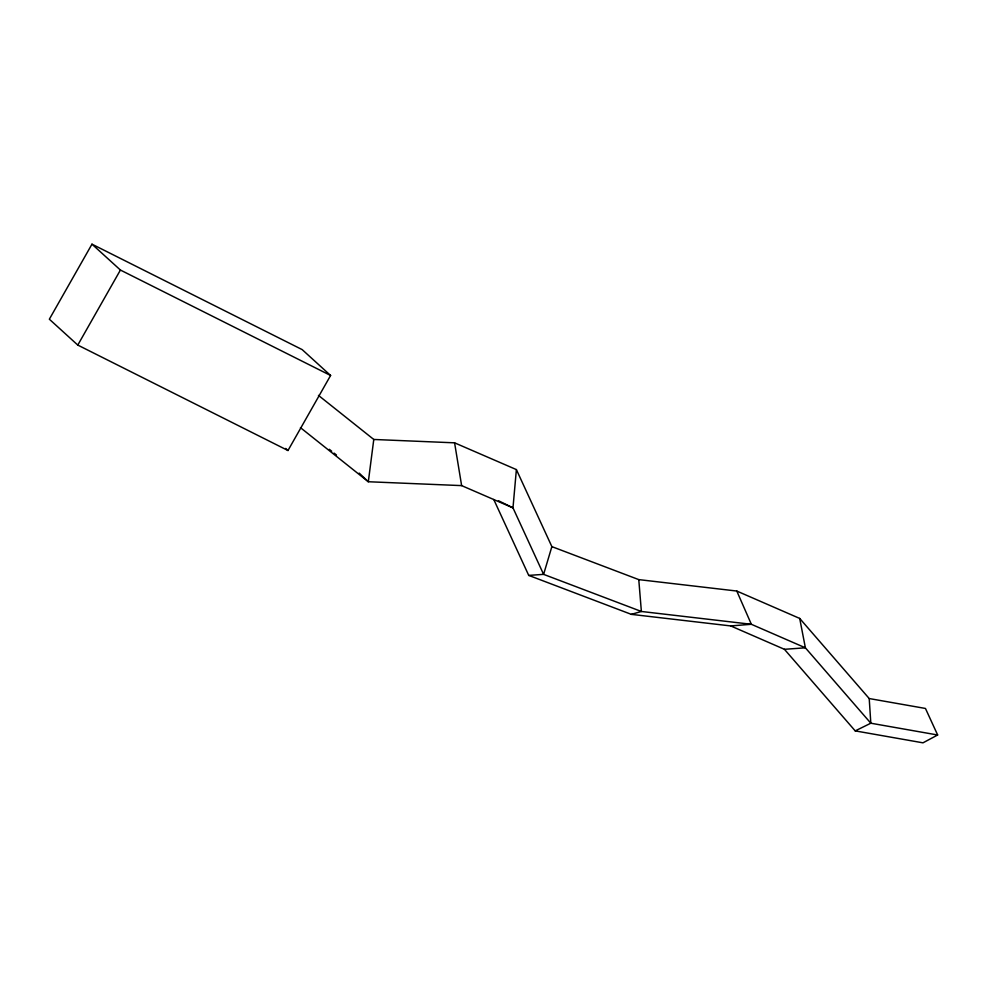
<?xml version="1.0" encoding="UTF-8"?>
<svg xmlns="http://www.w3.org/2000/svg" width="987" height="987" viewBox="0 0 987 987"><rect width="100%" height="100%" fill="white"/><g stroke="black" fill="none" stroke-linecap="round" stroke-linejoin="round"><path stroke-width="1.48" d="M516.386 469.59L512.981 507.861L543.603 574.36L641.377 611.471L751.354 624.29L805.38 647.805L870.818 723.212L937.65 734.994L925.461 708.456L869.214 698.549L799.704 618.43L736.783 591.04L638.774 579.616L551.869 546.625L516.386 469.59L454.588 442.83L373.777 439.462L318.456 395.392M373.777 439.462L368.324 481.742L461.632 485.616L512.981 507.861L498.423 500.705M551.869 546.625L543.603 574.36L528.724 575.396L493.759 499.484M91.976 244.171L49.35 319.208L77.788 345.08L287.982 450.516L330.596 375.479L302.17 349.608L91.976 244.171L120.414 270.043L330.596 375.479M77.788 345.08L120.414 270.043M937.65 734.994L922.981 742.829L855.211 730.886L784.431 649.31L730.725 625.931L631.347 614.358L528.724 575.396M855.211 730.886L870.818 723.212L869.214 698.549M631.347 614.358L641.377 611.471L638.774 579.616M730.725 625.931L751.354 624.29L736.783 591.04M784.431 649.31L805.38 647.805L799.704 618.43M329.3 449.307L331.694 451.207M334.075 453.107L336.468 455.019M300.455 427.655L368.324 481.742L359.169 473.106M285.699 448.443L287.982 450.516M454.588 442.83L461.632 485.616"/></g></svg>
